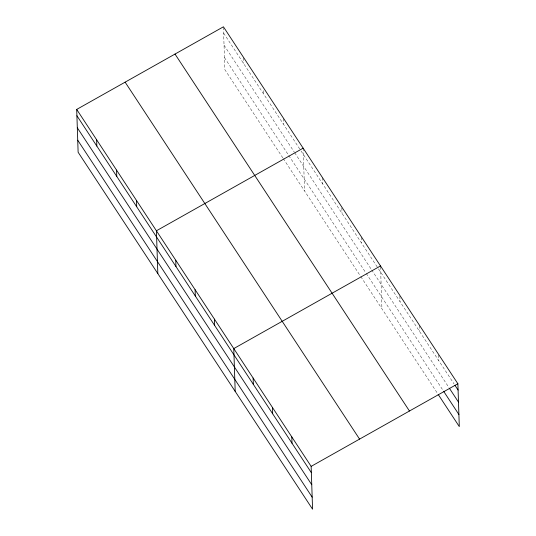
<?xml version="1.0" encoding="UTF-8"?>
<svg xmlns="http://www.w3.org/2000/svg" width="536" height="536" viewBox="0 0 536 536"><rect width="100%" height="100%" fill="white"/><g stroke="black" fill="none" stroke-linecap="round" stroke-linejoin="round"><path stroke-width="0.4" stroke-dasharray="2.68 2.01" d="M223.639 33.118L300.636 150.341M301.091 151.031L378.021 268.168M378.476 268.851L454.039 383.903M224.041 45.165L294.244 152.05M294.693 152.74L371.227 269.253M371.676 269.936L449.041 387.736M224.457 57.58L288.314 154.81M288.77 155.494L365.793 272.764M366.242 273.447L443.158 390.556M282.827 157.892L224.852 69.626L223.458 27.591M283.276 158.582L360.339 275.913M360.795 276.596L437.711 393.705M438.562 355.087L438.75 360.621M419.226 325.64L419.407 331.168M399.883 296.194L400.064 301.721M380.54 266.747L381.933 308.783M361.197 237.294L361.378 242.828M341.854 207.847L342.042 213.375M322.484 177.61L322.699 183.928M303.148 148.164L304.569 190.99M283.243 118.61L283.423 124.138M263.397 90.638L263.498 93.8M243.384 57.928L243.572 63.456"/><path stroke-width="0.8" d="M76.702 109.424L311.148 466.374L312.568 509.2L78.122 152.251L76.702 109.424L223.432 26.8L457.878 383.749L459.298 426.576L438.16 394.389M303.148 148.164L156.411 230.788L157.832 273.615M380.513 265.957L233.776 348.581L235.197 391.407M311.148 466.374L457.878 383.749M454.943 385.27L458.092 390.067M449.496 388.419L458.488 402.114M443.607 391.24L458.903 414.529M175.011 54.069L409.457 411.012M125.123 82.155L359.569 439.105M76.909 115.743L311.356 472.692M77.311 127.789L311.758 484.738M77.72 140.204L312.166 497.153M291.805 436.927L292.013 443.245M272.462 407.474L272.67 413.792M253.119 378.027L253.327 384.346M214.434 319.134L214.648 325.453M195.097 289.681L195.305 295.999M175.754 260.235L175.962 266.553M136.486 200.444L136.693 206.762M116.553 170.106L116.768 176.424M96.627 139.769L96.835 146.087"/></g></svg>
